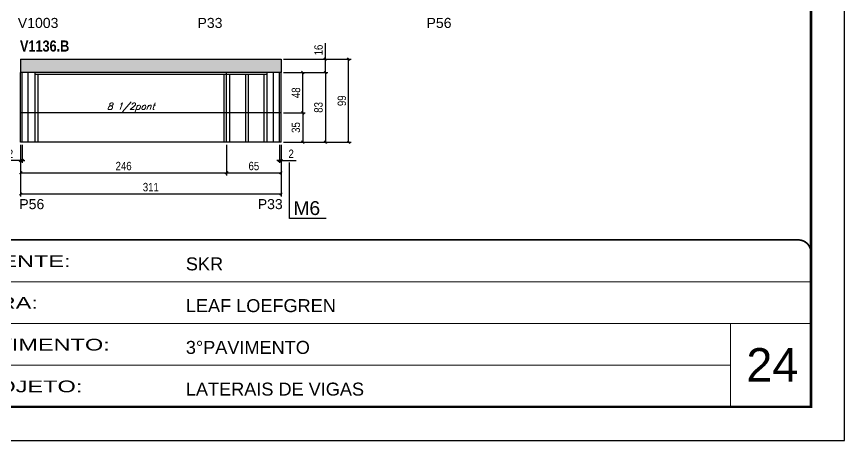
# Model space of a CAD drawing. Extents: x 3309 to 9563, y -2522 to 14608.
# Drawn here: x 8574 to 9563, y 7815 to 8321 of the extents above; entities that cross this region are included whole.
import ezdxf

# ---------------------------------------------------------------- set-up
doc = ezdxf.new("R2010")
doc.units = 0
doc.linetypes.add('CONTINUO', pattern=[0])
doc.linetypes.add('DASHED', pattern=[0.75, 0.5, -0.25])
for name, color, linetype in [('5', 5, 'Continuous'), ('COTA', 241, 'Continuous'), ('NOMENCLATURA', 7, 'Continuous'), ('Painéis', 200, 'Continuous'), ('SARR_2.2x7', 40, 'Continuous'), ('SARR_3.5x7', 81, 'Continuous'), ('texto', 7, 'Continuous')]:
    doc.layers.add(name, color=color, linetype=linetype)
for name, color, linetype, lineweight in [('CARIMBO', 255, 'Continuous', 9), ('Folhas', 255, 'Continuous', 9), ('SARRAFO DE PRESSAO', 251, 'DASHED', 9)]:
    doc.layers.add(name, color=color, linetype=linetype, lineweight=lineweight)
doc.layers.add('Laje_Perimetro', color=7, linetype='Continuous', plot=False)
doc.styles.add('ARIAL', font='arial.ttf')
doc.styles.add('COTA TECNICA', font='techl___.ttf', dxfattribs={"height": 10})
doc.styles.add('Romans', font='romans.shx')
doc.styles.get("Standard").update_dxf_attribs({"font": 'arial.ttf'})
doc.styles.add('TECNICA', font='techb___.ttf', dxfattribs={"height": 10})
doc.styles.add('Tecnologia', font='')
doc.styles.get('Tecnologia').set_extended_font_data('Forgotten Futurist')
doc.dimstyles.new('PAINEL', dxfattribs={"dimtxt": 10, "dimasz": 3, "dimexe": 3, "dimexo": 3, "dimgap": 3, "dimtad": 1, "dimdec": 1, "dimzin": 12, "dimdsep": 46, "dimtxsty": 'COTA TECNICA', "dimblk1": 'OBLIQUE', "dimblk2": 'OBLIQUE', "dimsah": 1, "dimcen": 0.9, "dimclrd": 4, "dimclre": 4, "dimclrt": 240, "dimadec": 1, "dimazin": 3, "dimtfac": 1, "dimtdec": 1, "dimtmove": 0, "dimatfit": 3, "dimfxl": 1, "dimtolj": 1, "dimtzin": 12, "dimarcsym": 0})

# ---------------------------------------------------------------- blocks, each defined once
blk = doc.blocks.new('9999999999')
at = {"color": 30, "linetype": 'CONTINUO'}
for p, q in [((98564.56, 34379.64), (99583.98, 34379.64)), ((98564.56, 34329.83), (99487.98, 34329.83)), ((99583.98, 34329.83), (99487.98, 34329.83)), ((99487.98, 34329.83), (99487.98, 34230.21)), ((98564.56, 34280.02), (99487.98, 34280.02))]:
    blk.add_line(p, q, dxfattribs=at)
at = {"color": 30, "linetype": 'CONTINUO', "const_width": 2}
blk.add_lwpolyline([(99583.98, 34230.21), (99583.98, 34414.45, 0.414214), (99568.98, 34429.45), (98228.98, 34429.45, 0.414214), (98213.98, 34414.45), (98213.98, 34245.21, 0.414214), (98228.98, 34230.21), (99583.98, 34230.21)], format="xyb", dxfattribs=at)
at = {"layer": 'Folhas'}
blk.add_lwpolyline([(98138.98, 34190.21), (99623.98, 34190.21), (99623.98, 35240.21), (98138.98, 35240.21)], close=True, dxfattribs=at)
at = {"layer": 'Folhas', "color": 30, "const_width": 3}
blk.add_lwpolyline([(98213.98, 34230.21), (99583.98, 34230.21), (99583.98, 35200.21), (98213.98, 35200.21)], close=True, dxfattribs=at)
at = {"color": 7, "linetype": 'Continuous', "ltscale": 5, "style": 'ARIAL'}
for s, height, p in [('SKR', 15.483, (98837.68, 34393.13)), ('LEAF LOEFGREN', 15.4829, (98837.68, 34343.32)), ('3°PAVIMENTO', 15.4829, (98837.68, 34293.51)), ('LATERAIS DE VIGAS', 15.4829, (98837.68, 34243.7))]:
    blk.add_text(s, height=height, dxfattribs=at).set_placement(p)
at = {"layer": 'Folhas', "color": 7, "style": 'Tecnologia', "width": 1.5}
for s, p in [('CLIENTE:', (98573.65, 34397.17)), ('OBRA:', (98573.65, 34347.31)), ('PAVIMENTO:', (98573.65, 34297.5)), ('PROJETO:', (98573.65, 34247.69))]:
    blk.add_text(s, height=14, dxfattribs=at).set_placement(p)
blk = doc.blocks.new('_Oblique')
at = {"color": 0, "linetype": 'ByBlock', "lineweight": -2}
blk.add_line((-0.5, -0.5), (0.5, 0.5), dxfattribs=at)
blk = doc.blocks.new('*D833')
at = {"layer": 'COTA', "color": 4, "linetype": 'ByBlock', "lineweight": -2, "transparency": 16777216}
for p, q in [((8579.26, 8167.86), (8579.26, 8105.98)), ((8890.23, 8167.86), (8890.23, 8105.98)), ((8890.23, 8108.98), (8579.26, 8108.98))]:
    blk.add_line(p, q, dxfattribs=at)
at = {"layer": 'Defpoints', "color": 0, "linetype": 'ByBlock', "transparency": 16777216}
for p in [(8579.26, 8170.86), (8890.23, 8170.86), (8579.26, 8108.98)]:
    blk.add_point(p, dxfattribs=at)
at = {"layer": 'COTA', "color": 4, "linetype": 'ByBlock', "lineweight": -2, "transparency": 16777216, "xscale": 3, "yscale": 3, "zscale": 3, "rotation": 180}
blk.add_blockref('_Oblique', (8579.26, 8108.98), dxfattribs=at)
at = {"layer": 'COTA', "color": 4, "linetype": 'ByBlock', "lineweight": -2, "transparency": 16777216, "xscale": 3, "yscale": 3, "zscale": 3}
blk.add_blockref('_Oblique', (8890.23, 8108.98), dxfattribs=at)
at = {"layer": 'COTA', "color": 240, "linetype": 'ByBlock', "transparency": 16777216, "insert": (8734.74, 8117.2), "char_height": 10, "attachment_point": 5, "style": 'COTA TECNICA'}
blk.add_mtext('\\A1;311', dxfattribs=at)
blk = doc.blocks.new('*D834')
at = {"layer": 'COTA', "color": 4, "lineweight": -2, "transparency": 16777216}
for p, q in [((8579.26, 8167.86), (8579.26, 8131.23)), ((8825.26, 8167.86), (8825.26, 8131.23)), ((8579.26, 8134.23), (8825.26, 8134.23))]:
    blk.add_line(p, q, dxfattribs=at)
at = {"layer": 'Defpoints', "color": 0, "transparency": 16777216}
for p in [(8579.26, 8170.86), (8825.26, 8170.86), (8825.26, 8134.23)]:
    blk.add_point(p, dxfattribs=at)
at = {"layer": 'COTA', "color": 4, "lineweight": -2, "transparency": 16777216, "xscale": 3, "yscale": 3, "zscale": 3, "rotation": 180}
blk.add_blockref('_Oblique', (8579.26, 8134.23), dxfattribs=at)
at = {"layer": 'COTA', "color": 4, "lineweight": -2, "transparency": 16777216, "xscale": 3, "yscale": 3, "zscale": 3}
blk.add_blockref('_Oblique', (8825.26, 8134.23), dxfattribs=at)
at = {"layer": 'COTA', "color": 240, "transparency": 16777216, "insert": (8702.26, 8142.33), "char_height": 10, "attachment_point": 5, "style": 'COTA TECNICA'}
blk.add_mtext('\\A1;246', dxfattribs=at)
blk = doc.blocks.new('*D835')
at = {"layer": 'COTA', "color": 4, "lineweight": -2, "transparency": 16777216}
for p, q in [((8825.26, 8167.86), (8825.26, 8131.23)), ((8890.23, 8167.86), (8890.23, 8131.23)), ((8825.26, 8134.23), (8890.23, 8134.23))]:
    blk.add_line(p, q, dxfattribs=at)
at = {"layer": 'Defpoints', "color": 0, "transparency": 16777216}
for p in [(8825.26, 8170.86), (8890.23, 8170.86), (8890.23, 8134.23)]:
    blk.add_point(p, dxfattribs=at)
at = {"layer": 'COTA', "color": 4, "lineweight": -2, "transparency": 16777216, "xscale": 3, "yscale": 3, "zscale": 3, "rotation": 180}
blk.add_blockref('_Oblique', (8825.26, 8134.23), dxfattribs=at)
at = {"layer": 'COTA', "color": 4, "lineweight": -2, "transparency": 16777216, "xscale": 3, "yscale": 3, "zscale": 3}
blk.add_blockref('_Oblique', (8890.23, 8134.23), dxfattribs=at)
at = {"layer": 'COTA', "color": 240, "transparency": 16777216, "insert": (8857.74, 8142.34), "char_height": 10, "attachment_point": 5, "style": 'COTA TECNICA'}
blk.add_mtext('\\A1;65', dxfattribs=at)
blk = doc.blocks.new('*D836')
at = {"layer": 'COTA', "color": 4, "lineweight": -2, "transparency": 16777216}
for p, q in [((8579.26, 8167.86), (8579.26, 8146.06)), ((8581.26, 8167.86), (8581.26, 8146.06)), ((8579.26, 8149.06), (8561.15, 8149.06)), ((8581.26, 8149.06), (8579.26, 8149.06)), ((8581.26, 8149.06), (8584.26, 8149.06))]:
    blk.add_line(p, q, dxfattribs=at)
at = {"layer": 'Defpoints', "color": 0, "transparency": 16777216}
for p in [(8579.26, 8170.86), (8581.26, 8170.86), (8579.26, 8149.06)]:
    blk.add_point(p, dxfattribs=at)
at = {"layer": 'COTA', "color": 4, "lineweight": -2, "transparency": 16777216, "xscale": 3, "yscale": 3, "zscale": 3}
blk.add_blockref('_Oblique', (8579.26, 8149.06), dxfattribs=at)
at = {"layer": 'COTA', "color": 4, "lineweight": -2, "transparency": 16777216, "xscale": 3, "yscale": 3, "zscale": 3, "rotation": 180}
blk.add_blockref('_Oblique', (8581.26, 8149.06), dxfattribs=at)
at = {"layer": 'COTA', "color": 240, "transparency": 16777216, "insert": (8567.21, 8157.06), "char_height": 10, "attachment_point": 5, "style": 'COTA TECNICA'}
blk.add_mtext('\\A1;2', dxfattribs=at)
blk = doc.blocks.new('*D2999')
at = {"layer": 'COTA', "color": 4, "lineweight": -2, "transparency": 16777216}
for p, q in [((8888.23, 8167.86), (8888.23, 8146.06)), ((8890.23, 8167.86), (8890.23, 8146.06)), ((8888.23, 8149.06), (8885.23, 8149.06)), ((8888.23, 8149.06), (8890.23, 8149.06)), ((8890.23, 8149.06), (8908.34, 8149.06))]:
    blk.add_line(p, q, dxfattribs=at)
at = {"layer": 'Defpoints', "color": 0, "transparency": 16777216}
for p in [(8888.23, 8170.86), (8890.23, 8170.86), (8890.23, 8149.06)]:
    blk.add_point(p, dxfattribs=at)
at = {"layer": 'COTA', "color": 4, "lineweight": -2, "transparency": 16777216, "xscale": 3, "yscale": 3, "zscale": 3}
blk.add_blockref('_Oblique', (8888.23, 8149.06), dxfattribs=at)
at = {"layer": 'COTA', "color": 4, "lineweight": -2, "transparency": 16777216, "xscale": 3, "yscale": 3, "zscale": 3, "rotation": 180}
blk.add_blockref('_Oblique', (8890.23, 8149.06), dxfattribs=at)
at = {"layer": 'COTA', "color": 240, "transparency": 16777216, "insert": (8902.28, 8157.06), "char_height": 10, "attachment_point": 5, "style": 'COTA TECNICA'}
blk.add_mtext('\\A1;2', dxfattribs=at)
blk = doc.blocks.new('*D3000')
at = {"layer": 'COTA', "color": 4, "lineweight": -2, "transparency": 16777216}
for p, q in [((8893.23, 8253.86), (8946.16, 8253.86)), ((8943.16, 8253.86), (8943.16, 8170.86)), ((8893.23, 8170.86), (8946.16, 8170.86))]:
    blk.add_line(p, q, dxfattribs=at)
at = {"layer": 'Defpoints', "color": 0, "transparency": 16777216}
for p in [(8890.23, 8253.86), (8890.23, 8170.86), (8943.16, 8170.86)]:
    blk.add_point(p, dxfattribs=at)
at = {"layer": 'COTA', "color": 4, "lineweight": -2, "transparency": 16777216, "xscale": 3, "yscale": 3, "zscale": 3}
for p, rotation in [((8943.16, 8253.86), 90), ((8943.16, 8170.86), 270)]:
    blk.add_blockref('_Oblique', p, dxfattribs=dict(at, rotation=rotation))
at = {"layer": 'COTA', "color": 240, "transparency": 16777216, "insert": (8934.92, 8212.36), "char_height": 10, "attachment_point": 5, "rotation": 90, "style": 'COTA TECNICA'}
blk.add_mtext('\\A1;83', dxfattribs=at)
blk = doc.blocks.new('*D3001')
at = {"layer": 'COTA', "color": 4, "lineweight": -2, "transparency": 16777216}
for p, q in [((8943.16, 8269.86), (8943.16, 8288.87)), ((8893.23, 8269.86), (8946.16, 8269.86)), ((8943.16, 8253.86), (8943.16, 8269.86)), ((8893.23, 8253.86), (8946.16, 8253.86))]:
    blk.add_line(p, q, dxfattribs=at)
at = {"layer": 'Defpoints', "color": 0, "transparency": 16777216}
for p in [(8890.23, 8269.86), (8943.16, 8269.86), (8890.23, 8253.86)]:
    blk.add_point(p, dxfattribs=at)
at = {"layer": 'COTA', "color": 4, "lineweight": -2, "transparency": 16777216, "xscale": 3, "yscale": 3, "zscale": 3}
for p, rotation in [((8943.16, 8269.86), 90), ((8943.16, 8253.86), 270)]:
    blk.add_blockref('_Oblique', p, dxfattribs=dict(at, rotation=rotation))
at = {"layer": 'COTA', "color": 240, "transparency": 16777216, "insert": (8935.06, 8280.86), "char_height": 10, "attachment_point": 5, "rotation": 90, "style": 'COTA TECNICA'}
blk.add_mtext('\\A1;16', dxfattribs=at)
blk = doc.blocks.new('*D3002')
at = {"layer": 'COTA', "color": 4, "lineweight": -2, "transparency": 16777216}
for p, q in [((8893.23, 8269.86), (8973.89, 8269.86)), ((8970.89, 8170.86), (8970.89, 8269.86)), ((8893.23, 8170.86), (8973.89, 8170.86))]:
    blk.add_line(p, q, dxfattribs=at)
at = {"layer": 'Defpoints', "color": 0, "transparency": 16777216}
for p in [(8890.23, 8269.86), (8970.89, 8269.86), (8890.23, 8170.86)]:
    blk.add_point(p, dxfattribs=at)
at = {"layer": 'COTA', "color": 4, "lineweight": -2, "transparency": 16777216, "xscale": 3, "yscale": 3, "zscale": 3}
for p, rotation in [((8970.89, 8269.86), 90), ((8970.89, 8170.86), 270)]:
    blk.add_blockref('_Oblique', p, dxfattribs=dict(at, rotation=rotation))
at = {"layer": 'COTA', "color": 240, "transparency": 16777216, "insert": (8962.8, 8220.36), "char_height": 10, "attachment_point": 5, "rotation": 90, "style": 'COTA TECNICA'}
blk.add_mtext('\\A1;99', dxfattribs=at)
blk = doc.blocks.new('*D3006')
at = {"layer": 'COTA', "color": 4, "lineweight": -2, "transparency": 16777216}
for p, q in [((8893.23, 8205.86), (8919.18, 8205.86)), ((8916.18, 8205.86), (8916.18, 8170.86)), ((8893.23, 8170.86), (8919.18, 8170.86))]:
    blk.add_line(p, q, dxfattribs=at)
at = {"layer": 'Defpoints', "color": 0, "transparency": 16777216}
for p in [(8890.23, 8205.86), (8890.23, 8170.86), (8916.18, 8170.86)]:
    blk.add_point(p, dxfattribs=at)
at = {"layer": 'COTA', "color": 4, "lineweight": -2, "transparency": 16777216, "xscale": 3, "yscale": 3, "zscale": 3}
for p, rotation in [((8916.18, 8205.86), 90), ((8916.18, 8170.86), 270)]:
    blk.add_blockref('_Oblique', p, dxfattribs=dict(at, rotation=rotation))
at = {"layer": 'COTA', "color": 240, "transparency": 16777216, "insert": (8907.96, 8188.36), "char_height": 10, "attachment_point": 5, "rotation": 90, "style": 'COTA TECNICA'}
blk.add_mtext('\\A1;35', dxfattribs=at)
blk = doc.blocks.new('*D3007')
at = {"layer": 'COTA', "color": 4, "lineweight": -2, "transparency": 16777216}
for p, q in [((8893.23, 8253.86), (8919.18, 8253.86)), ((8916.18, 8205.86), (8916.18, 8253.86)), ((8893.23, 8205.86), (8919.18, 8205.86))]:
    blk.add_line(p, q, dxfattribs=at)
at = {"layer": 'Defpoints', "color": 0, "transparency": 16777216}
for p in [(8890.23, 8253.86), (8916.18, 8253.86), (8890.23, 8205.86)]:
    blk.add_point(p, dxfattribs=at)
at = {"layer": 'COTA', "color": 4, "lineweight": -2, "transparency": 16777216, "xscale": 3, "yscale": 3, "zscale": 3}
for p, rotation in [((8916.18, 8253.86), 90), ((8916.18, 8205.86), 270)]:
    blk.add_blockref('_Oblique', p, dxfattribs=dict(at, rotation=rotation))
at = {"layer": 'COTA', "color": 240, "transparency": 16777216, "insert": (8908.09, 8229.86), "char_height": 10, "attachment_point": 5, "rotation": 90, "style": 'COTA TECNICA'}
blk.add_mtext('\\A1;48', dxfattribs=at)

msp = doc.modelspace()

# ---------------------------------------------------------------- hatches: boundary and pattern name
at = {"layer": 'COTA'}
h = msp.add_hatch(dxfattribs=at)
h.set_pattern_fill('AR-CONC', color=256, scale=0.03)
h.set_pattern_definition([(50, (4768.5, 843.4734), (5.46554, -0.4781726), [0.5715, -6.2865]), (355, (4768.5, 843.4734), (-1.0573026, 5.7317054), [0.4572, -5.0292175]), (100.451445, (4768.9555, 843.4336), (4.4082374, 5.2535326), [0.4857003, -5.3427073]), (46.1842, (4768.5, 844.9974), (8.132371, -1.26127), [0.85725, -9.42975]), (96.63556, (4769.178, 844.892), (7.122124, 7.422784), [0.728551, -8.014068]), (351.18415, (4768.5, 844.9974), (7.122124, 7.422784), [0.685799, -7.543792]), (21, (4769.262, 844.6164), (4.5484317, -3.067956), [0.5715, -6.2865]), (326, (4769.262, 844.6164), (1.854061, 5.525639), [0.4572, -5.0292]), (71.451445, (4769.641, 844.361), (6.4024926, 2.457683), [0.4857003, -5.342698]), (37.5, (4768.5, 843.4734), (0.0926581, 2.53665117), [0, -4.96824, 0, -5.1054, 0, -5.04825]), (7.5, (4768.5, 843.4734), (2.0045899, 3.00541724), [0, -2.91084, 0, -4.85394, 0, -1.92405]), (327.5, (4766.8007, 843.4734), (4.06771786, -0.1718623), [0, -1.905, 0, -5.9436, 0, -7.8867]), (317.5, (4766.0387, 843.4734), (4.4438754, 0.7627947), [0, -2.4765, 0, -3.94716, 0, -5.6007])])
h.paths.add_polyline_path([(8579.26, 8269.86), (8579.26, 8253.86), (8890.23, 8253.86), (8890.23, 8269.86)])

# ---------------------------------------------------------------- linework, layer by layer
for p, q in [((8579.26, 8269.86), (8579.26, 8253.86)), ((8579.26, 8269.86), (8890.23, 8269.86)), ((8890.23, 8269.86), (8890.23, 8253.86))]:
    msp.add_line(p, q, dxfattribs=at)
at = {"layer": 'Laje_Perimetro'}
msp.add_lwpolyline([(9562.87, 8864.98), (8077.87, 8864.98), (8077.87, 7814.98), (9562.87, 7814.98)], close=True, dxfattribs=at)
at = {"layer": 'NOMENCLATURA', "linetype": 'Continuous'}
for p, q in [((8900.42, 8079.78), (8900.42, 8146.55)), ((8944.13, 8079.78), (8900.42, 8079.78))]:
    msp.add_line(p, q, dxfattribs=at)
at = {"layer": 'Painéis', "linetype": 'ByBlock'}
for p, q in [((8890.23, 8253.86), (8579.26, 8253.86)), ((8579.26, 8170.86), (8579.26, 8253.86)), ((8581.26, 8170.86), (8581.26, 8253.86)), ((8825.26, 8170.86), (8825.26, 8253.86)), ((8888.23, 8170.86), (8888.23, 8253.86)), ((8890.23, 8170.86), (8890.23, 8253.86)), ((8890.23, 8205.86), (8579.26, 8205.86)), ((8890.23, 8170.86), (8579.26, 8170.86))]:
    msp.add_line(p, q, dxfattribs=at)
at = {"layer": 'SARR_2.2x7', "linetype": 'Continuous'}
for p, q in [((8588.26, 8170.86), (8588.26, 8253.86)), ((8881.23, 8170.86), (8881.23, 8253.86)), ((8825.26, 8251.66), (8596.26, 8251.66)), ((8873.23, 8251.66), (8825.26, 8251.66))]:
    msp.add_line(p, q, dxfattribs=at)
at = {"layer": 'SARR_3.5x7'}
for p, q in [((8596.26, 8253.86), (8596.26, 8170.86)), ((8873.23, 8253.86), (8873.23, 8170.86)), ((8599.76, 8251.66), (8599.76, 8170.86)), ((8821.76, 8251.66), (8821.76, 8170.86)), ((8828.76, 8251.66), (8828.76, 8170.86)), ((8847.64, 8251.66), (8847.64, 8170.86)), ((8851.14, 8251.66), (8851.14, 8170.86)), ((8869.73, 8251.66), (8869.73, 8170.86))]:
    msp.add_line(p, q, dxfattribs=at)

# ---------------------------------------------------------------- block references
at = {"layer": 'SARRAFO DE PRESSAO', "color": 6, "linetype": 'ByBlock'}
msp.add_blockref('9999999999', (-90061.11, -26375.22), dxfattribs=at)

# ---------------------------------------------------------------- texts
at = {"layer": '5', "linetype": 'Continuous'}
for s, p in [('V1003', (8575.93, 8307.18)), ('P33', (8790.46, 8307.18)), ('P56', (9063.92, 8307.18)), ('P56', (8577.71, 8090.97)), ('P33', (8862.4, 8090.97))]:
    msp.add_text(s, height=12, rotation=359.99996, dxfattribs=at).set_placement(p)
at = {"layer": 'CARIMBO', "style": 'ARIAL'}
msp.add_text('24', height=40, dxfattribs=at).set_placement((9445.73, 7885.13))
at = {"layer": 'NOMENCLATURA', "style": 'TECNICA'}
msp.add_text('V1136.B', height=13.2, dxfattribs=at).set_placement((8578.55, 8279.04))
at = {"layer": 'NOMENCLATURA', "linetype": 'Continuous'}
msp.add_text('M6', height=16.5, dxfattribs=at).set_placement((8904.89, 8083.97))
at = {"layer": 'texto', "color": 2, "insert": (8710.76, 8212.36), "char_height": 8, "attachment_point": 5, "style": 'Romans'}
msp.add_mtext('{\\Q19;\\C256;8 1/2pont}', dxfattribs=at)

# ---------------------------------------------------------------- dimensions: what is measured, and where the dimension line sits
at = {"layer": 'COTA'}
for base, p1, p2, angle, picture, middle in [((8943.16, 8269.86), (8890.23, 8253.86), (8890.23, 8269.86), 90, '*D3001', (8935.06, 8280.86)), ((8970.89, 8269.86), (8890.23, 8170.86), (8890.23, 8269.86), 90, '*D3002', (8962.8, 8220.36)), ((8943.16, 8170.86), (8890.23, 8253.86), (8890.23, 8170.86), 90, '*D3000', (8934.92, 8212.36)), ((8916.18, 8253.86), (8890.23, 8205.86), (8890.23, 8253.86), 90, '*D3007', (8908.09, 8229.86)), ((8916.18, 8170.86), (8890.23, 8205.86), (8890.23, 8170.86), 90, '*D3006', (8907.96, 8188.36)), ((8890.23, 8149.06), (8888.23, 8170.86), (8890.23, 8170.86), 180, '*D2999', (8902.28, 8157.06))]:
    dim = msp.add_linear_dim(base=base, p1=p1, p2=p2, angle=angle, dimstyle='PAINEL', dxfattribs=at)
    dim.commit()
    dim.dimension.update_dxf_attribs({"geometry": picture, "text_midpoint": middle})
for base, p1, p2, picture, middle in [((8579.26, 8149.06), (8581.26, 8170.86), (8579.26, 8170.86), '*D836', (8567.21, 8157.06)), ((8825.26, 8134.23), (8579.26, 8170.86), (8825.26, 8170.86), '*D834', (8702.26, 8142.33))]:
    dim = msp.add_linear_dim(base=base, p1=p1, p2=p2, dimstyle='PAINEL', dxfattribs=at)
    dim.commit()
    dim.dimension.update_dxf_attribs({"geometry": picture, "text_midpoint": middle})
at = {"layer": 'COTA', "linetype": 'ByBlock'}
dim = msp.add_linear_dim(base=(8579.26, 8108.98), p1=(8890.23, 8170.86), p2=(8579.26, 8170.86), angle=180, dimstyle='PAINEL', dxfattribs=at)
dim.commit()
dim.dimension.update_dxf_attribs({"geometry": '*D833', "text_midpoint": (8734.74, 8117.2)})
at = {"layer": 'COTA'}
dim = msp.add_linear_dim(base=(8890.23, 8134.23), p1=(8825.26, 8170.86), p2=(8890.23, 8170.86), dimstyle='PAINEL', override={"dimtmove": 1}, dxfattribs=at)
dim.commit()
dim.dimension.update_dxf_attribs({"geometry": '*D835', "text_midpoint": (8857.74, 8142.34)})

doc.saveas('drawing.dxf')
